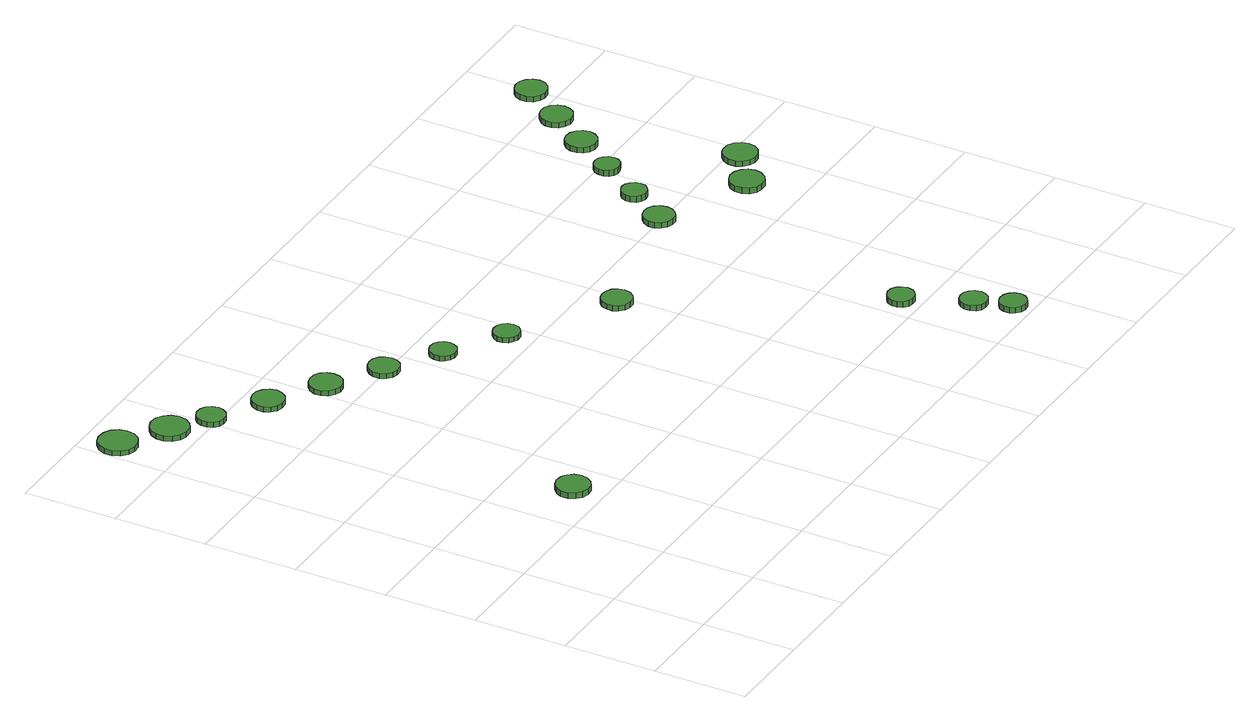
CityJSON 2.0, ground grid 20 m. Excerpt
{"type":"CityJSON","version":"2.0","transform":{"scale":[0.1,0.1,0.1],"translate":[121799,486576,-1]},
"CityObjects":{
"tree1":{"type":"SolitaryVegetationObject","attributes":{"function":"something"},"geometry":[{"type":"MultiSurface","lod":"1","boundaries":[[[0,1,2,3,4,5,6,7,8,9,10,11,12,13,14]],[[15,16,17,18,19,20,21,22,23,24,25,26,27,28,29]],[[0,29,28,1]],[[1,28,27,2]],[[2,27,26,3]],[[3,26,25,4]],[[4,25,24,5]],[[5,24,23,6]],[[6,23,22,7]],[[7,22,21,8]],[[8,21,20,9]],[[9,20,19,10]],[[10,19,18,11]],[[11,18,17,12]],[[12,17,16,13]],[[13,16,15,14]],[[14,15,29,0]]]}]},
"tree2":{"type":"SolitaryVegetationObject","attributes":{"function":"something"},"geometry":[{"type":"MultiSurface","lod":"1","boundaries":[[[30,31,32,33,34,35,36,37,38,39,40,41,42,43,44]],[[45,46,47,48,49,50,51,52,53,54,55,56,57,58,59]],[[30,59,58,31]],[[31,58,57,32]],[[32,57,56,33]],[[33,56,55,34]],[[34,55,54,35]],[[35,54,53,36]],[[36,53,52,37]],[[37,52,51,38]],[[38,51,50,39]],[[39,50,49,40]],[[40,49,48,41]],[[41,48,47,42]],[[42,47,46,43]],[[43,46,45,44]],[[44,45,59,30]]]}]},
"tree3":{"type":"SolitaryVegetationObject","attributes":{"function":"something"},"geometry":[{"type":"MultiSurface","lod":"1","boundaries":[[[60,61,62,63,64,65,66,67,68,69,70,71,72,73,74]],[[75,76,77,78,79,80,81,82,83,84,85,86,87,88,89]],[[60,89,88,61]],[[61,88,87,62]],[[62,87,86,63]],[[63,86,85,64]],[[64,85,84,65]],[[65,84,83,66]],[[66,83,82,67]],[[67,82,81,68]],[[68,81,80,69]],[[69,80,79,70]],[[70,79,78,71]],[[71,78,77,72]],[[72,77,76,73]],[[73,76,75,74]],[[74,75,89,60]]]}]},
"tree4":{"type":"SolitaryVegetationObject","attributes":{"function":"something"},"geometry":[{"type":"MultiSurface","lod":"1","boundaries":[[[90,91,92,93,94,95,96,97,98,99,100,101,102,103,104]],[[105,106,107,108,109,110,111,112,113,114,115,116,117,118,119]],[[90,119,118,91]],[[91,118,117,92]],[[92,117,116,93]],[[93,116,115,94]],[[94,115,114,95]],[[95,114,113,96]],[[96,113,112,97]],[[97,112,111,98]],[[98,111,110,99]],[[99,110,109,100]],[[100,109,108,101]],[[101,108,107,102]],[[102,107,106,103]],[[103,106,105,104]],[[104,105,119,90]]]}]},
"tree5":{"type":"SolitaryVegetationObject","attributes":{"function":"something"},"geometry":[{"type":"MultiSurface","lod":"1","boundaries":[[[120,121,122,123,124,125,126,127,128,129,130,131,132,133,134]],[[135,136,137,138,139,140,141,142,143,144,145,146,147,148,149]],[[120,149,148,121]],[[121,148,147,122]],[[122,147,146,123]],[[123,146,145,124]],[[124,145,144,125]],[[125,144,143,126]],[[126,143,142,127]],[[127,142,141,128]],[[128,141,140,129]],[[129,140,139,130]],[[130,139,138,131]],[[131,138,137,132]],[[132,137,136,133]],[[133,136,135,134]],[[134,135,149,120]]]}]},
"tree6":{"type":"SolitaryVegetationObject","attributes":{"function":"something"},"geometry":[{"type":"MultiSurface","lod":"1","boundaries":[[[150,151,152,153,154,155,156,157,158,159,160,161,162,163,164]],[[165,166,167,168,169,170,171,172,173,174,175,176,177,178,179]],[[150,179,178,151]],[[151,178,177,152]],[[152,177,176,153]],[[153,176,175,154]],[[154,175,174,155]],[[155,174,173,156]],[[156,173,172,157]],[[157,172,171,158]],[[158,171,170,159]],[[159,170,169,160]],[[160,169,168,161]],[[161,168,167,162]],[[162,167,166,163]],[[163,166,165,164]],[[164,165,179,150]]]}]},
"tree7":{"type":"SolitaryVegetationObject","attributes":{"function":"something"},"geometry":[{"type":"MultiSurface","lod":"1","boundaries":[[[180,181,182,183,184,185,186,187,188,189,190,191,192,193,194]],[[195,196,197,198,199,200,201,202,203,204,205,206,207,208,209]],[[180,209,208,181]],[[181,208,207,182]],[[182,207,206,183]],[[183,206,205,184]],[[184,205,204,185]],[[185,204,203,186]],[[186,203,202,187]],[[187,202,201,188]],[[188,201,200,189]],[[189,200,199,190]],[[190,199,198,191]],[[191,198,197,192]],[[192,197,196,193]],[[193,196,195,194]],[[194,195,209,180]]]}]},
"tree8":{"type":"SolitaryVegetationObject","attributes":{"function":"something"},"geometry":[{"type":"MultiSurface","lod":"1","boundaries":[[[210,211,212,213,214,215,216,217,218,219,220,221,222,223,224]],[[225,226,227,228,229,230,231,232,233,234,235,236,237,238,239]],[[210,239,238,211]],[[211,238,237,212]],[[212,237,236,213]],[[213,236,235,214]],[[214,235,234,215]],[[215,234,233,216]],[[216,233,232,217]],[[217,232,231,218]],[[218,231,230,219]],[[219,230,229,220]],[[220,229,228,221]],[[221,228,227,222]],[[222,227,226,223]],[[223,226,225,224]],[[224,225,239,210]]]}]},
"tree9":{"type":"SolitaryVegetationObject","attributes":{"function":"something"},"geometry":[{"type":"MultiSurface","lod":"1","boundaries":[[[240,241,242,243,244,245,246,247,248,249,250,251,252,253,254]],[[255,256,257,258,259,260,261,262,263,264,265,266,267,268,269]],[[240,269,268,241]],[[241,268,267,242]],[[242,267,266,243]],[[243,266,265,244]],[[244,265,264,245]],[[245,264,263,246]],[[246,263,262,247]],[[247,262,261,248]],[[248,261,260,249]],[[249,260,259,250]],[[250,259,258,251]],[[251,258,257,252]],[[252,257,256,253]],[[253,256,255,254]],[[254,255,269,240]]]}]},
"tree10":{"type":"SolitaryVegetationObject","attributes":{"function":"something"},"geometry":[{"type":"MultiSurface","lod":"1","boundaries":[[[270,271,272,273,274,275,276,277,278,279,280,281,282,283,284]],[[285,286,287,288,289,290,291,292,293,294,295,296,297,298,299]],[[270,299,298,271]],[[271,298,297,272]],[[272,297,296,273]],[[273,296,295,274]],[[274,295,294,275]],[[275,294,293,276]],[[276,293,292,277]],[[277,292,291,278]],[[278,291,290,279]],[[279,290,289,280]],[[280,289,288,281]],[[281,288,287,282]],[[282,287,286,283]],[[283,286,285,284]],[[284,285,299,270]]]}]},
"tree11":{"type":"SolitaryVegetationObject","attributes":{"function":"something"},"geometry":[{"type":"MultiSurface","lod":"1","boundaries":[[[300,301,302,303,304,305,306,307,308,309,310,311,312,313,314]],[[315,316,317,318,319,320,321,322,323,324,325,326,327,328,329]],[[300,329,328,301]],[[301,328,327,302]],[[302,327,326,303]],[[303,326,325,304]],[[304,325,324,305]],[[305,324,323,306]],[[306,323,322,307]],[[307,322,321,308]],[[308,321,320,309]],[[309,320,319,310]],[[310,319,318,311]],[[311,318,317,312]],[[312,317,316,313]],[[313,316,315,314]],[[314,315,329,300]]]}]},
"tree12":{"type":"SolitaryVegetationObject","attributes":{"function":"something"},"geometry":[{"type":"MultiSurface","lod":"1","boundaries":[[[330,331,332,333,334,335,336,337,338,339,340,341,342,343,344]],[[345,346,347,348,349,350,351,352,353,354,355,356,357,358,359]],[[330,359,358,331]],[[331,358,357,332]],[[332,357,356,333]],[[333,356,355,334]],[[334,355,354,335]],[[335,354,353,336]],[[336,353,352,337]],[[337,352,351,338]],[[338,351,350,339]],[[339,350,349,340]],[[340,349,348,341]],[[341,348,347,342]],[[342,347,346,343]],[[343,346,345,344]],[[344,345,359,330]]]}]},
"tree13":{"type":"SolitaryVegetationObject","attributes":{"function":"something"},"geometry":[{"type":"MultiSurface","lod":"1","boundaries":[[[360,361,362,363,364,365,366,367,368,369,370,371,372,373,374]],[[375,376,377,378,379,380,381,382,383,384,385,386,387,388,389]],[[360,389,388,361]],[[361,388,387,362]],[[362,387,386,363]],[[363,386,385,364]],[[364,385,384,365]],[[365,384,383,366]],[[366,383,382,367]],[[367,382,381,368]],[[368,381,380,369]],[[369,380,379,370]],[[370,379,378,371]],[[371,378,377,372]],[[372,377,376,373]],[[373,376,375,374]],[[374,375,389,360]]]}]},
"tree14":{"type":"SolitaryVegetationObject","attributes":{"function":"something"},"geometry":[{"type":"MultiSurface","lod":"1","boundaries":[[[390,391,392,393,394,395,396,397,398,399,400,401,402,403,404]],[[405,406,407,408,409,410,411,412,413,414,415,416,417,418,419]],[[390,419,418,391]],[[391,418,417,392]],[[392,417,416,393]],[[393,416,415,394]],[[394,415,414,395]],[[395,414,413,396]],[[396,413,412,397]],[[397,412,411,398]],[[398,411,410,399]],[[399,410,409,400]],[[400,409,408,401]],[[401,408,407,402]],[[402,407,406,403]],[[403,406,405,404]],[[404,405,419,390]]]}]},
"tree15":{"type":"SolitaryVegetationObject","attributes":{"function":"something"},"geometry":[{"type":"MultiSurface","lod":"1","boundaries":[[[420,421,422,423,424,425,426,427,428,429,430,431,432,433,434]],[[435,436,437,438,439,440,441,442,443,444,445,446,447,448,449]],[[420,449,448,421]],[[421,448,447,422]],[[422,447,446,423]],[[423,446,445,424]],[[424,445,444,425]],[[425,444,443,426]],[[426,443,442,427]],[[427,442,441,428]],[[428,441,440,429]],[[429,440,439,430]],[[430,439,438,431]],[[431,438,437,432]],[[432,437,436,433]],[[433,436,435,434]],[[434,435,449,420]]]}]},
"tree16":{"type":"SolitaryVegetationObject","attributes":{"function":"something"},"geometry":[{"type":"MultiSurface","lod":"1","boundaries":[[[450,451,452,453,454,455,456,457,458,459,460,461,462,463,464]],[[465,466,467,468,469,470,471,472,473,474,475,476,477,478,479]],[[450,479,478,451]],[[451,478,477,452]],[[452,477,476,453]],[[453,476,475,454]],[[454,475,474,455]],[[455,474,473,456]],[[456,473,472,457]],[[457,472,471,458]],[[458,471,470,459]],[[459,470,469,460]],[[460,469,468,461]],[[461,468,467,462]],[[462,467,466,463]],[[463,466,465,464]],[[464,465,479,450]]]}]},
"tree17":{"type":"SolitaryVegetationObject","attributes":{"function":"something"},"geometry":[{"type":"MultiSurface","lod":"1","boundaries":[[[480,481,482,483,484,485,486,487,488,489,490,491,492,493,494]],[[495,496,497,498,499,500,501,502,503,504,505,506,507,508,509]],[[480,509,508,481]],[[481,508,507,482]],[[482,507,506,483]],[[483,506,505,484]],[[484,505,504,485]],[[485,504,503,486]],[[486,503,502,487]],[[487,502,501,488]],[[488,501,500,489]],[[489,500,499,490]],[[490,499,498,491]],[[491,498,497,492]],[[492,497,496,493]],[[493,496,495,494]],[[494,495,509,480]]]}]},
"tree18":{"type":"SolitaryVegetationObject","attributes":{"function":"something"},"geometry":[{"type":"MultiSurface","lod":"1","boundaries":[[[510,511,512,513,514,515,516,517,518,519,520,521,522,523,524]],[[525,526,527,528,529,530,531,532,533,534,535,536,537,538,539]],[[510,539,538,511]],[[511,538,537,512]],[[512,537,536,513]],[[513,536,535,514]],[[514,535,534,515]],[[515,534,533,516]],[[516,533,532,517]],[[517,532,531,518]],[[518,531,530,519]],[[519,530,529,520]],[[520,529,528,521]],[[521,528,527,522]],[[522,527,526,523]],[[523,526,525,524]],[[524,525,539,510]]]}]},
"tree19":{"type":"SolitaryVegetationObject","attributes":{"function":"something"},"geometry":[{"type":"MultiSurface","lod":"1","boundaries":[[[540,541,542,543,544,545,546,547,548,549,550,551,552,553,554]],[[555,556,557,558,559,560,561,562,563,564,565,566,567,568,569]],[[540,569,568,541]],[[541,568,567,542]],[[542,567,566,543]],[[543,566,565,544]],[[544,565,564,545]],[[545,564,563,546]],[[546,563,562,547]],[[547,562,561,548]],[[548,561,560,549]],[[549,560,559,550]],[[550,559,558,551]],[[551,558,557,552]],[[552,557,556,553]],[[553,556,555,554]],[[554,555,569,540]]]}]},
"tree20":{"type":"SolitaryVegetationObject","attributes":{"function":"something"},"geometry":[{"type":"MultiSurface","lod":"1","boundaries":[[[570,571,572,573,574,575,576,577,578,579,580,581,582,583,584]],[[585,586,587,588,589,590,591,592,593,594,595,596,597,598,599]],[[570,599,598,571]],[[571,598,597,572]],[[572,597,596,573]],[[573,596,595,574]],[[574,595,594,575]],[[575,594,593,576]],[[576,593,592,577]],[[577,592,591,578]],[[578,591,590,579]],[[579,590,589,580]],[[580,589,588,581]],[[581,588,587,582]],[[582,587,586,583]],[[583,586,585,584]],[[584,585,599,570]]]}]},
"tree21":{"type":"SolitaryVegetationObject","attributes":{"function":"something"},"geometry":[{"type":"MultiSurface","lod":"1","boundaries":[[[600,601,602,603,604,605,606,607,608,609,610,611,612,613,614]],[[615,616,617,618,619,620,621,622,623,624,625,626,627,628,629]],[[600,629,628,601]],[[601,628,627,602]],[[602,627,626,603]],[[603,626,625,604]],[[604,625,624,605]],[[605,624,623,606]],[[606,623,622,607]],[[607,622,621,608]],[[608,621,620,609]],[[609,620,619,610]],[[610,619,618,611]],[[611,618,617,612]],[[612,617,616,613]],[[613,616,615,614]],[[614,615,629,600]]]}]}
},
"vertices":[
[85,1328,19],[82,1344,19],[72,1358,19],[57,1366,19],[40,1368,19],[24,1363,19],[12,1351,19],[5,1336,19],[5,1319,19],[12,1304,19],[24,1292,19],[40,1287,19],[57,1289,19],[72,1297,19],[82,1311,19],[82,1311,8],[72,1297,8],[57,1289,8],[40,1287,8],[24,1292,8],[12,1304,8],[5,1319,8],[5,1336,8],[12,1351,8],[24,1363,8],[40,1368,8],[57,1366,8],[72,1358,8],[82,1344,8],[85,1328,8],
[350,462,28],[347,477,28],[338,489,28],[326,496,28],[311,498,28],[297,493,28],[286,483,28],[279,470,28],[279,455,28],[286,441,28],[297,431,28],[311,427,28],[326,428,28],[338,436,28],[347,448,28],[347,448,15],[338,436,15],[326,428,15],[311,427,15],[297,431,15],[286,441,15],[279,455,15],[279,470,15],[286,483,15],[297,493,15],[311,498,15],[326,496,15],[338,489,15],[347,477,15],[350,462,15],
[182,1265,19],[178,1281,19],[168,1294,19],[154,1303,19],[137,1305,19],[121,1299,19],[109,1288,19],[102,1273,19],[102,1256,19],[109,1241,19],[121,1230,19],[137,1225,19],[154,1226,19],[168,1235,19],[178,1248,19],[178,1248,8],[168,1235,8],[154,1226,8],[137,1225,8],[121,1230,8],[109,1241,8],[102,1256,8],[102,1273,8],[109,1288,8],[121,1299,8],[137,1305,8],[154,1303,8],[168,1294,8],[178,1281,8],[182,1265,8],
[248,1214,19],[245,1226,19],[238,1237,19],[227,1243,19],[214,1244,19],[202,1240,19],[193,1232,19],[188,1220,19],[188,1208,19],[193,1196,19],[202,1188,19],[214,1184,19],[227,1185,19],[238,1192,19],[245,1202,19],[245,1202,8],[238,1192,8],[227,1185,8],[214,1184,8],[202,1188,8],[193,1196,8],[188,1208,8],[188,1220,8],[193,1232,8],[202,1240,8],[214,1244,8],[227,1243,8],[238,1237,8],[245,1226,8],[248,1214,8],
[359,1145,19],[356,1159,19],[347,1171,19],[335,1178,19],[321,1179,19],[307,1175,19],[297,1166,19],[291,1153,19],[291,1138,19],[297,1125,19],[307,1116,19],[321,1112,19],[335,1113,19],[347,1120,19],[356,1132,19],[356,1132,8],[347,1120,8],[335,1113,8],[321,1112,8],[307,1116,8],[297,1125,8],[291,1138,8],[291,1153,8],[297,1166,8],[307,1175,8],[321,1179,8],[335,1178,8],[347,1171,8],[356,1159,8],[359,1145,8],
[467,1076,19],[464,1090,19],[456,1102,19],[443,1109,19],[429,1110,19],[415,1106,19],[404,1096,19],[398,1083,19],[398,1069,19],[404,1055,19],[415,1046,19],[429,1041,19],[443,1043,19],[456,1050,19],[464,1062,19],[464,1062,8],[456,1050,8],[443,1043,8],[429,1041,8],[415,1046,8],[404,1055,8],[398,1069,8],[398,1083,8],[404,1096,8],[415,1106,8],[429,1110,8],[443,1109,8],[456,1102,8],[464,1090,8],[467,1076,8],
[573,1006,19],[570,1019,19],[563,1030,19],[551,1037,19],[537,1038,19],[525,1034,19],[515,1025,19],[509,1013,19],[509,999,19],[515,987,19],[525,978,19],[537,974,19],[551,975,19],[563,982,19],[570,993,19],[570,993,8],[563,982,8],[551,975,8],[537,974,8],[525,978,8],[515,987,8],[509,999,8],[509,1013,8],[515,1025,8],[525,1034,8],[537,1038,8],[551,1037,8],[563,1030,8],[570,1019,8],[573,1006,8],
[678,934,19],[676,946,19],[669,955,19],[659,961,19],[647,962,19],[636,958,19],[627,951,19],[623,940,19],[623,928,19],[627,918,19],[636,910,19],[647,906,19],[659,907,19],[669,913,19],[676,923,19],[676,923,8],[669,913,8],[659,907,8],[647,906,8],[636,910,8],[627,918,8],[623,928,8],[623,940,8],[627,951,8],[636,958,8],[647,962,8],[659,961,8],[669,955,8],[676,946,8],[678,934,8],
[797,858,19],[795,869,19],[788,878,19],[778,884,19],[766,885,19],[756,882,19],[747,874,19],[742,863,19],[742,852,19],[747,841,19],[756,834,19],[766,830,19],[778,831,19],[788,837,19],[795,846,19],[795,846,8],[788,837,8],[778,831,8],[766,830,8],[756,834,8],[747,841,8],[742,852,8],[742,863,8],[747,874,8],[756,882,8],[766,885,8],[778,884,8],[788,878,8],[795,869,8],[797,858,8],
[1004,723,26],[1002,736,26],[994,747,26],[982,753,26],[969,755,26],[956,751,26],[946,742,26],[941,729,26],[941,716,26],[946,704,26],[956,695,26],[969,691,26],[982,692,26],[994,699,26],[1002,710,26],[1002,710,14],[994,699,14],[982,692,14],[969,691,14],[956,695,14],[946,704,14],[941,716,14],[941,729,14],[946,742,14],[956,751,14],[969,755,14],[982,753,14],[994,747,14],[1002,736,14],[1004,723,14],
[1268,237,32],[1265,248,32],[1258,258,32],[1248,264,32],[1236,265,32],[1225,261,32],[1216,254,32],[1212,243,32],[1212,231,32],[1216,220,32],[1225,212,32],[1236,209,32],[1248,210,32],[1258,216,32],[1265,225,32],[1265,225,19],[1258,216,19],[1248,210,19],[1236,209,19],[1225,212,19],[1216,220,19],[1212,231,19],[1212,243,19],[1216,254,19],[1225,261,19],[1236,265,19],[1248,264,19],[1258,258,19],[1265,248,19],[1268,237,19],
[1328,107,29],[1325,119,29],[1318,129,29],[1308,135,29],[1296,136,29],[1285,133,29],[1276,124,29],[1271,113,29],[1271,101,29],[1276,90,29],[1285,82,29],[1296,79,29],[1308,80,29],[1318,86,29],[1325,96,29],[1325,96,17],[1318,86,17],[1308,80,17],[1296,79,17],[1285,82,17],[1276,90,17],[1271,101,17],[1271,113,17],[1276,124,17],[1285,133,17],[1296,136,17],[1308,135,17],[1318,129,17],[1325,119,17],[1328,107,17],
[1356,35,30],[1353,47,30],[1346,56,30],[1336,62,30],[1324,63,30],[1313,60,30],[1304,52,30],[1299,41,30],[1299,29,30],[1304,18,30],[1313,10,30],[1324,7,30],[1336,8,30],[1346,14,30],[1353,23,30],[1353,23,18],[1346,14,18],[1336,8,18],[1324,7,18],[1313,10,18],[1304,18,18],[1299,29,18],[1299,41,18],[1304,52,18],[1313,60,18],[1324,63,18],[1336,62,18],[1346,56,18],[1353,47,18],[1356,35,18],
[1314,797,29],[1311,811,29],[1303,822,29],[1291,829,29],[1278,830,29],[1265,826,29],[1255,817,29],[1249,804,29],[1249,791,29],[1255,778,29],[1265,769,29],[1278,765,29],[1291,766,29],[1303,773,29],[1311,784,29],[1311,784,17],[1303,773,17],[1291,766,17],[1278,765,17],[1265,769,17],[1255,778,17],[1249,791,17],[1249,804,17],[1255,817,17],[1265,826,17],[1278,830,17],[1291,829,17],[1303,822,17],[1311,811,17],[1314,797,17],
[1369,886,27],[1367,897,27],[1360,906,27],[1351,912,27],[1340,913,27],[1329,909,27],[1321,902,27],[1316,892,27],[1316,880,27],[1321,870,27],[1329,863,27],[1340,859,27],[1351,861,27],[1360,866,27],[1367,875,27],[1367,875,14],[1360,866,14],[1351,861,14],[1340,859,14],[1329,863,14],[1321,870,14],[1316,880,14],[1316,892,14],[1321,902,14],[1329,909,14],[1340,913,14],[1351,912,14],[1360,906,14],[1367,897,14],[1369,886,14],
[1514,709,31],[1511,724,31],[1502,736,31],[1489,743,31],[1474,745,31],[1460,740,31],[1449,730,31],[1443,717,31],[1443,702,31],[1449,688,31],[1460,678,31],[1474,674,31],[1489,675,31],[1502,683,31],[1511,695,31],[1511,695,18],[1502,683,18],[1489,675,18],[1474,674,18],[1460,678,18],[1449,688,18],[1443,702,18],[1443,717,18],[1449,730,18],[1460,740,18],[1474,745,18],[1489,743,18],[1502,736,18],[1511,724,18],[1514,709,18],
[1434,981,24],[1432,992,24],[1425,1001,24],[1415,1007,24],[1404,1008,24],[1394,1005,24],[1385,997,24],[1381,987,24],[1381,976,24],[1385,966,24],[1394,958,24],[1404,955,24],[1415,956,24],[1425,961,24],[1432,970,24],[1432,970,11],[1425,961,11],[1415,956,11],[1404,955,11],[1394,958,11],[1385,966,11],[1381,976,11],[1381,987,11],[1385,997,11],[1394,1005,11],[1404,1008,11],[1415,1007,11],[1425,1001,11],[1432,992,11],[1434,981,11],
[1500,1071,22],[1497,1084,22],[1489,1095,22],[1477,1102,22],[1463,1104,22],[1450,1100,22],[1440,1090,22],[1435,1078,22],[1435,1064,22],[1440,1052,22],[1450,1043,22],[1463,1038,22],[1477,1040,22],[1489,1047,22],[1497,1058,22],[1497,1058,10],[1489,1047,10],[1477,1040,10],[1463,1038,10],[1450,1043,10],[1440,1052,10],[1435,1064,10],[1435,1078,10],[1440,1090,10],[1450,1100,10],[1463,1104,10],[1477,1102,10],[1489,1095,10],[1497,1084,10],[1500,1071,10],
[1596,769,31],[1593,783,31],[1584,795,31],[1571,803,31],[1556,804,31],[1542,800,31],[1531,790,31],[1525,776,31],[1525,761,31],[1531,748,31],[1542,738,31],[1556,733,31],[1571,735,31],[1584,742,31],[1593,754,31],[1593,754,19],[1584,742,19],[1571,735,19],[1556,733,19],[1542,738,19],[1531,748,19],[1525,761,19],[1525,776,19],[1531,790,19],[1542,800,19],[1556,804,19],[1571,803,19],[1584,795,19],[1593,783,19],[1596,769,19],
[1563,1161,20],[1560,1174,20],[1552,1186,20],[1540,1193,20],[1526,1194,20],[1513,1190,20],[1502,1180,20],[1497,1168,20],[1497,1154,20],[1502,1141,20],[1513,1132,20],[1526,1127,20],[1540,1129,20],[1552,1136,20],[1560,1147,20],[1560,1147,8],[1552,1136,8],[1540,1129,8],[1526,1127,8],[1513,1132,8],[1502,1141,8],[1497,1154,8],[1497,1168,8],[1502,1180,8],[1513,1190,8],[1526,1194,8],[1540,1193,8],[1552,1186,8],[1560,1174,8],[1563,1161,8],
[1625,1250,20],[1622,1264,20],[1614,1275,20],[1602,1282,20],[1588,1284,20],[1575,1279,20],[1564,1270,20],[1559,1257,20],[1559,1244,20],[1564,1231,20],[1575,1222,20],[1588,1217,20],[1602,1219,20],[1614,1226,20],[1622,1237,20],[1622,1237,8],[1614,1226,8],[1602,1219,8],[1588,1217,8],[1575,1222,8],[1564,1231,8],[1559,1244,8],[1559,1257,8],[1564,1270,8],[1575,1279,8],[1588,1284,8],[1602,1282,8],[1614,1275,8],[1622,1264,8],[1625,1250,8]
]}
